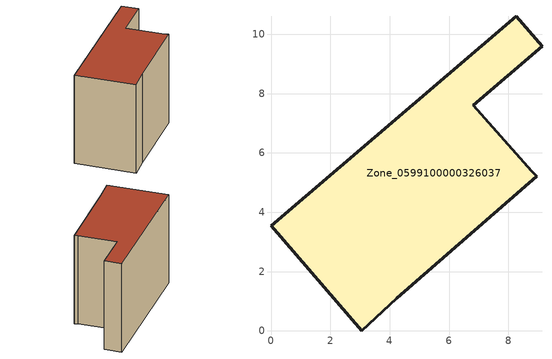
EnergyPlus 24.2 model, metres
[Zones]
Zone_0599100000326037
 floor ground (C_G): 8.26,10.61 9.13,9.6 6.81,7.61 8.78,5.38 8.96,5.22 4.24,1.11 3.05,0 0,3.55 z0
 wall outside (C_F): 9.13,9.6 8.26,10.61 0,3.55 3.05,0 4.24,1.11 8.96,5.22 8.78,5.38 6.81,7.61 9.13,9.6 z0:7.25
 roof outside (C_R): 8.26,10.61 0,3.55 3.05,0 4.24,1.11 8.96,5.22 8.78,5.38 6.81,7.61 9.13,9.6 z7.25
[BUILDING]
Pand.0599100000326037: North Axis=0; Terrain=City; Loads Convergence Tolerance Value=0.04; Temperature Convergence Tolerance Value=0.4; Solar Distribution=FullExterior; Maximum Number of Warmup Days=25; Minimum Number of Warmup Days=1
[Site:Location]
Rotterdam.The.Hague.AP_ZH_NLD Design_Conditions: Latitude=51.96; Longitude=4.45; Time Zone=1; Elevation=-4.5
[SITE:GROUNDTEMPERATURE:BUILDINGSURFACE]
18, 18, 18, 18, 18, 18, 18, 18, 18, 18, 18, 18
[MATERIAL] Thermal Absorptance=0.9; Solar Absorptance=0.7; Visible Absorptance=0.7
Name | Roughness | Thickness | Conductivity | Density | Specific Heat
G.TI.1946 | MediumSmooth | 0.15 | 1 | 540 | 1210
F.TI.1946 | Rough | 0.3 | 0.857143 | 1920 | 840
R.TI.1946 | MediumRough | 0.2 | 0.1 | 1500 | 1000
[CONSTRUCTION]
C_G: G.TI.1946
C_F: F.TI.1946
C_R: R.TI.1946
[ZONE]
Zone_0599100000326037: Type=1; Multiplier=1; Ceiling Height=Autocalculate; Volume=Autocalculate; Floor Area=autocalculate; Part of Total Floor Area=Yes
[ZONEINFILTRATION:DESIGNFLOWRATE]
Infil_Zone_0599100000326037: Zone or ZoneList or Space or SpaceList=Zone_0599100000326037; Schedule=AlwaysOn; Design Flow Rate Calculation Method=Flow/Area; Flow Rate per Floor Area=0.003; Constant Term Coefficient=1; Temperature Term Coefficient=0; Velocity Term Coefficient=0; Velocity Squared Term Coefficient=0
[HVACTEMPLATE:ZONE:IDEALLOADSAIRSYSTEM]
Zone_0599100000326037: Maximum Heating Supply Air Temperature=50; Minimum Cooling Supply Air Temperature=13; Maximum Heating Supply Air Humidity Ratio=0.0156; Minimum Cooling Supply Air Humidity Ratio=0.0077; Heating Limit=NoLimit; Cooling Limit=NoLimit; Dehumidification Control Type=ConstantSensibleHeatRatio; Cooling Sensible Heat Ratio=0.7; Dehumidification Setpoint=60; Humidification Control Type=None; Humidification Setpoint=30; Outdoor Air Method=None; Outdoor Air Flow Rate per Person=0.00944; Outdoor Air Flow Rate per Zone Floor Area=0; Outdoor Air Flow Rate per Zone=0; Demand Controlled Ventilation Type=None; Outdoor Air Economizer Type=NoEconomizer; Heat Recovery Type=None; Sensible Heat Recovery Effectiveness=0.7; Latent Heat Recovery Effectiveness=0.65
[ZONECONTROL:THERMOSTAT]
ThermostatControl_Zone_0599100000326037: Zone or ZoneList=Zone_0599100000326037; Control Type Schedule=DualSetpointControlType; Control 1=Thermostat_Zone_0599100000326037; Temperature Difference Between Cutout And Setpoint=0
[THERMOSTATSETPOINT:DUALSETPOINT]
Thermostat_Zone_0599100000326037: Heating Setpoint Temperature Schedule=HeatingSetpoint_Zone_0599100000326037; Cooling Setpoint Temperature Schedule=CoolingSetpoint_Zone_0599100000326037
[SCHEDULE:COMPACT]
HeatingSetpoint_Zone_0599100000326037: Through: 12/31, For: AllDays, Until: 24:00, 21
CoolingSetpoint_Zone_0599100000326037: Through: 12/31, For: AllDays, Until: 24:00, 24
DualSetpointControlType: Through: 12/31, For: AllDays, Until: 24:00, 4
AlwaysOn: Through: 12/31, For: AllDays, Until: 24:00, 1
